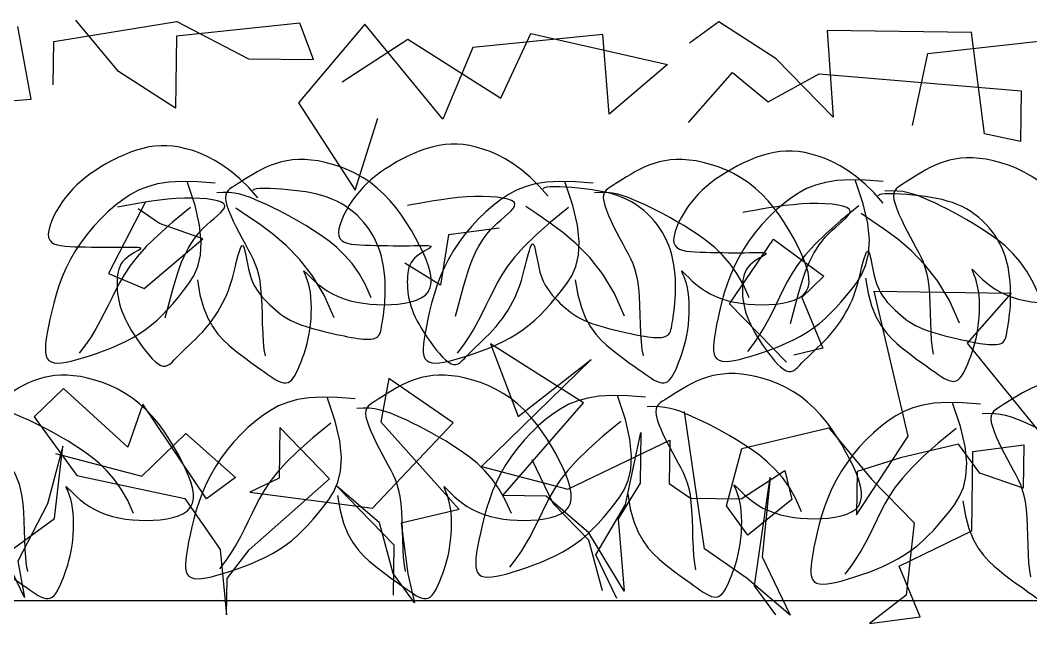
# Model space of a CAD drawing. Header units: millimetres. Extents: x 2 to 5882, y 1831 to 3462.
# Drawn here: x 557.427 to 559.665, y 2700.493 to 2701.85 of the extents above; entities that cross this region are included whole.
import ezdxf

# ---------------------------------------------------------------- set-up
doc = ezdxf.new("R2010")
doc.units = ezdxf.units.MM
for name, color, linetype in [('LH', 94, 'Continuous'), ('乔木', 3, 'Continuous'), ('尺寸标注', 4, 'Continuous')]:
    doc.layers.add(name, color=color, linetype=linetype)

# ---------------------------------------------------------------- blocks, each defined once
blk = doc.blocks.new('LIM43')
at = {"color": 98}
for p, q in [((942285.2907, 2579500.6116), (942285.2609, 2579500.7719)), ((942285.3405, 2579500.7388), (942285.6132, 2579500.7831)), ((942285.4836, 2579500.6729), (942285.3891, 2579500.7861)), ((942285.8852, 2579500.7793), (942285.6127, 2579500.7511)), ((942285.6132, 2579500.7831), (942285.7721, 2579500.7009)), ((942286.0292, 2579500.7774), (942285.8828, 2579500.6035)), ((942285.9161, 2579500.699), (942285.8852, 2579500.7793)), ((942286.2023, 2579500.5672), (942286.0292, 2579500.7774)), ((942286.8134, 2579500.7827), (942286.7487, 2579500.7356)), ((942286.9403, 2579500.701), (942286.8134, 2579500.7827)), ((942285.6127, 2579500.7511), (942285.6105, 2579500.5912)), ((942286.557, 2579500.7542), (942286.2685, 2579500.7261)), ((942286.331, 2579500.6134), (942286.397, 2579500.7564)), ((942286.397, 2579500.7564), (942286.7001, 2579500.6883)), ((942286.5706, 2579500.5781), (942286.557, 2579500.7542)), ((942287.3732, 2579500.759), (942287.0532, 2579500.7634)), ((942287.0532, 2579500.7634), (942287.0666, 2579500.5713)), ((942287.2765, 2579500.7124), (942287.6612, 2579500.7551)), ((942287.4021, 2579500.5348), (942287.3732, 2579500.759)), ((942285.3392, 2579500.6429), (942285.3405, 2579500.7388)), ((942285.9794, 2579500.6501), (942286.1247, 2579500.7441)), ((942286.1247, 2579500.7441), (942286.331, 2579500.6134)), ((942286.2685, 2579500.7261), (942286.2023, 2579500.5672)), ((942285.7721, 2579500.7009), (942285.9161, 2579500.699)), ((942287.0666, 2579500.5713), (942286.9403, 2579500.701)), ((942287.2424, 2579500.5529), (942287.2765, 2579500.7124)), ((942286.7001, 2579500.6883), (942286.5706, 2579500.5781)), ((942285.6105, 2579500.5912), (942285.4836, 2579500.6729)), ((942286.7463, 2579500.5597), (942286.8439, 2579500.6703)), ((942286.8439, 2579500.6703), (942286.923, 2579500.6053)), ((942286.923, 2579500.6053), (942287.0359, 2579500.6677)), ((942287.0359, 2579500.6677), (942287.4835, 2579500.6296)), ((942284.9543, 2579500.5842), (942285.2907, 2579500.6116)), ((942287.4835, 2579500.6296), (942287.4819, 2579500.5177)), ((942285.8828, 2579500.6035), (942286.0081, 2579500.4099)), ((942286.0081, 2579500.4099), (942286.0583, 2579500.5691)), ((942287.4819, 2579500.5177), (942287.4021, 2579500.5348)), ((942285.5437, 2579500.3843), (942285.4615, 2579500.2255)), ((942285.575, 2579500.3359), (942285.5275, 2579500.3685)), ((942285.6706, 2579500.3026), (942285.575, 2579500.3359)), ((942286.3271, 2579500.3256), (942286.2148, 2579500.3112)), ((942285.5411, 2579500.1925), (942285.6706, 2579500.3026)), ((942286.2148, 2579500.3112), (942286.1973, 2579500.1995)), ((942286.8369, 2579500.1588), (942286.9349, 2579500.3013)), ((942286.9349, 2579500.3013), (942287.0458, 2579500.2199)), ((942286.1973, 2579500.1995), (942286.118, 2579500.2485)), ((942285.4615, 2579500.2255), (942285.5411, 2579500.1925)), ((942287.0458, 2579500.2199), (942286.9971, 2579500.1726)), ((942287.1573, 2579500.1864), (942287.4613, 2579500.1822)), ((942287.233, 2579499.8656), (942287.1573, 2579500.1864)), ((942286.9971, 2579500.1726), (942287.0436, 2579500.06)), ((942287.4613, 2579500.1822), (942287.3638, 2579500.0716)), ((942286.9631, 2579500.0291), (942286.8369, 2579500.1588)), ((942286.5138, 2579499.9393), (942286.3076, 2579500.0701)), ((942286.3076, 2579500.0701), (942286.3694, 2579499.9093)), ((942287.0436, 2579500.06), (942286.9794, 2579500.0449)), ((942287.3638, 2579500.0716), (942287.5999, 2579499.7806)), ((942286.5311, 2579500.035), (942286.2878, 2579499.7985)), ((942286.3694, 2579499.9093), (942286.5311, 2579500.035)), ((942286.0825, 2579499.9932), (942286.0652, 2579499.8975)), ((942286.2252, 2579499.8953), (942286.0825, 2579499.9932)), ((942285.362, 2579499.9711), (942285.2971, 2579499.908)), ((942285.5043, 2579499.8412), (942285.362, 2579499.9711)), ((942286.335, 2579499.7339), (942286.5138, 2579499.9393)), ((942285.5376, 2579499.9367), (942285.5043, 2579499.8412)), ((942285.6787, 2579499.7269), (942285.5376, 2579499.9367)), ((942286.7815, 2579499.6159), (942286.7376, 2579499.9203)), ((942285.2971, 2579499.908), (942285.3914, 2579499.7788)), ((942286.0465, 2579499.7059), (942286.2252, 2579499.8953)), ((942286.0652, 2579499.8975), (942286.2385, 2579499.7033)), ((942285.8409, 2579499.8846), (942285.8394, 2579499.7727)), ((942285.9514, 2579499.7711), (942285.8409, 2579499.8846)), ((942286.6068, 2579499.7142), (942286.6409, 2579499.8736)), ((942286.6409, 2579499.8736), (942286.6394, 2579499.7617)), ((942286.8645, 2579499.8386), (942287.0572, 2579499.8839)), ((942287.0572, 2579499.8839), (942287.1517, 2579499.7707)), ((942285.5354, 2579499.7768), (942285.6327, 2579499.8714)), ((942285.6327, 2579499.8714), (942285.7434, 2579499.774)), ((942286.4792, 2579499.7479), (942286.7047, 2579499.8568)), ((942286.7047, 2579499.8568), (942286.7034, 2579499.7609)), ((942287.1186, 2579499.6912), (942287.233, 2579499.8656)), ((942285.3603, 2579499.8432), (942285.3265, 2579499.7157)), ((942285.3421, 2579499.6835), (942285.3603, 2579499.8432)), ((942285.344, 2579499.8274), (942285.5354, 2579499.7768)), ((942286.8308, 2579499.7112), (942286.8645, 2579499.8386)), ((942287.3447, 2579499.848), (942287.2163, 2579499.8178)), ((942287.3919, 2579499.7834), (942287.3447, 2579499.848)), ((942287.3741, 2579499.6558), (942287.3765, 2579499.8316)), ((942287.3765, 2579499.8316), (942287.4888, 2579499.8461)), ((942287.4888, 2579499.8461), (942287.4874, 2579499.7502)), ((942286.4468, 2579499.7164), (942286.4001, 2579499.813)), ((942287.2163, 2579499.8178), (942287.1199, 2579499.7872)), ((942286.2878, 2579499.7985), (942286.4792, 2579499.7479)), ((942286.863, 2579499.7267), (942286.9599, 2579499.7893)), ((942286.9599, 2579499.7893), (942286.975, 2579499.7252)), ((942287.1199, 2579499.7872), (942287.1186, 2579499.6912)), ((942287.4874, 2579499.7502), (942287.3919, 2579499.7834)), ((942285.3914, 2579499.7788), (942285.6307, 2579499.7276)), ((942285.7434, 2579499.774), (942285.6787, 2579499.7269)), ((942285.7732, 2579499.6137), (942285.9514, 2579499.7711)), ((942285.8394, 2579499.7727), (942285.775, 2579499.7416)), ((942286.6394, 2579499.7617), (942286.5903, 2579499.6825)), ((942286.7034, 2579499.7609), (942286.751, 2579499.7282)), ((942286.8924, 2579499.5344), (942286.9276, 2579499.7738)), ((942286.9276, 2579499.7738), (942286.9092, 2579499.5982)), ((942287.1517, 2579499.7707), (942287.2463, 2579499.6735)), ((942285.775, 2579499.7416), (942286.0465, 2579499.7059)), ((942286.0621, 2579499.6737), (942285.9672, 2579499.7549)), ((942285.9672, 2579499.7549), (942286.0934, 2579499.6253)), ((942285.3265, 2579499.7157), (942285.2608, 2579499.5887)), ((942285.6307, 2579499.7276), (942285.7092, 2579499.6146)), ((942286.431, 2579499.7326), (942286.335, 2579499.7339)), ((942286.5259, 2579499.6514), (942286.431, 2579499.7326)), ((942286.5257, 2579499.6354), (942286.4468, 2579499.7164)), ((942286.751, 2579499.7282), (942286.863, 2579499.7267)), ((942286.975, 2579499.7252), (942286.8779, 2579499.6466)), ((942286.2385, 2579499.7033), (942286.1101, 2579499.673)), ((942286.5412, 2579499.6032), (942286.6068, 2579499.7142)), ((942286.8779, 2579499.6466), (942286.8308, 2579499.7112)), ((942285.2128, 2579499.5894), (942285.3421, 2579499.6835)), ((942286.0926, 2579499.5614), (942286.0621, 2579499.6737)), ((942286.1101, 2579499.673), (942286.1246, 2579499.5609)), ((942286.5903, 2579499.6825), (942286.6041, 2579499.5224)), ((942287.2463, 2579499.6735), (942287.2282, 2579499.5139)), ((942286.6041, 2579499.5224), (942286.5259, 2579499.6514)), ((942287.213, 2579499.578), (942287.3741, 2579499.6558)), ((942285.2757, 2579499.5086), (942285.2134, 2579499.6373)), ((942286.5561, 2579499.523), (942286.5257, 2579499.6354)), ((942285.7092, 2579499.6146), (942285.7232, 2579499.4705)), ((942285.7243, 2579499.5504), (942285.7732, 2579499.6137)), ((942286.0934, 2579499.6253), (942286.0919, 2579499.5134)), ((942286.8766, 2579499.5506), (942286.7815, 2579499.6159)), ((942285.2608, 2579499.5887), (942285.2757, 2579499.5086)), ((942286.5879, 2579499.5066), (942286.5412, 2579499.6032)), ((942286.9092, 2579499.5982), (942286.9715, 2579499.4694)), ((942286.1397, 2579499.4968), (942286.0926, 2579499.5614)), ((942286.1246, 2579499.5609), (942286.1397, 2579499.4968)), ((942287.2595, 2579499.4655), (942287.213, 2579499.578)), ((942285.7232, 2579499.4705), (942285.7243, 2579499.5504)), ((942286.9715, 2579499.4694), (942286.8766, 2579499.5506)), ((942286.9395, 2579499.4698), (942286.8924, 2579499.5344)), ((942287.2282, 2579499.5139), (942287.1473, 2579499.451)), ((942287.1473, 2579499.451), (942287.2595, 2579499.4655))]:
    blk.add_line(p, q, dxfattribs=at)
blk = doc.blocks.new('花')
at = {"layer": 'LH', "color": 12}
for p, q in [((0.6366, 0.4716), (0.6241, 0.4688)), ((0.6496, 0.4736), (0.6366, 0.4716)), ((0.6634, 0.4747), (0.6496, 0.4736)), ((0.6779, 0.4749), (0.6634, 0.4747)), ((0.6932, 0.4741), (0.6779, 0.4749)), ((0.7092, 0.4722), (0.6932, 0.4741)), ((0.7259, 0.4693), (0.7092, 0.4722)), ((0.5797, 0.4507), (0.5698, 0.4448)), ((0.5901, 0.4561), (0.5797, 0.4507)), ((0.6009, 0.461), (0.5901, 0.4561)), ((0.6123, 0.4652), (0.6009, 0.461)), ((0.6241, 0.4688), (0.6123, 0.4652)), ((0.7431, 0.4652), (0.7259, 0.4693)), ((0.7605, 0.4599), (0.7431, 0.4652)), ((0.7779, 0.4533), (0.7605, 0.4599)), ((0.7953, 0.4454), (0.7779, 0.4533)), ((0.5429, 0.4263), (0.5349, 0.4203)), ((0.5514, 0.4325), (0.5429, 0.4263)), ((0.5604, 0.4387), (0.5514, 0.4325)), ((0.5698, 0.4448), (0.5604, 0.4387)), ((0.8123, 0.4361), (0.7953, 0.4454)), ((0.8287, 0.4253), (0.8123, 0.4361)), ((0.8445, 0.4131), (0.8287, 0.4253)), ((-0.5172, 0.4041), (-0.5303, 0.4)), ((-0.5041, 0.4071), (-0.5172, 0.4041)), ((-0.4909, 0.4092), (-0.5041, 0.4071)), ((-0.4776, 0.4103), (-0.4909, 0.4092)), ((-0.4639, 0.4103), (-0.4776, 0.4103)), ((-0.4498, 0.4093), (-0.4639, 0.4103)), ((-0.4351, 0.4072), (-0.4498, 0.4093)), ((-0.4197, 0.4041), (-0.4351, 0.4072)), ((-0.4036, 0.3998), (-0.4197, 0.4041)), ((0.3964, 0.4039), (0.3674, 0.3998)), ((0.4303, 0.4061), (0.3964, 0.4039)), ((0.4295, 0.3534), (0.4075, 0.4044)), ((0.47, 0.4062), (0.4303, 0.4061)), ((0.5141, 0.4049), (0.5084, 0.4007)), ((0.5205, 0.4095), (0.5141, 0.4049)), ((0.5274, 0.4146), (0.5205, 0.4095)), ((0.5349, 0.4203), (0.5274, 0.4146)), ((0.8595, 0.3996), (0.8445, 0.4131)), ((-0.5698, 0.3826), (-0.5828, 0.3754)), ((-0.5567, 0.3892), (-0.5698, 0.3826)), ((-0.5435, 0.395), (-0.5567, 0.3892)), ((-0.5303, 0.4), (-0.5435, 0.395)), ((-0.3867, 0.3941), (-0.4036, 0.3998)), ((-0.369, 0.3867), (-0.3867, 0.3941)), ((-0.3504, 0.3772), (-0.369, 0.3867)), ((0.321, 0.3859), (0.3021, 0.3764)), ((0.3425, 0.3937), (0.321, 0.3859)), ((0.3674, 0.3998), (0.3425, 0.3937)), ((0.4891, 0.387), (0.4751, 0.385)), ((0.5023, 0.3878), (0.4891, 0.387)), ((0.4954, 0.3823), (0.4953, 0.3759)), ((0.4969, 0.3877), (0.4954, 0.3823)), ((0.4996, 0.3924), (0.4969, 0.3877)), ((0.5035, 0.3966), (0.4996, 0.3924)), ((0.5147, 0.3874), (0.5023, 0.3878)), ((0.5084, 0.4007), (0.5035, 0.3966)), ((0.5267, 0.3861), (0.5147, 0.3874)), ((0.5385, 0.3838), (0.5267, 0.3861)), ((0.5503, 0.3808), (0.5385, 0.3838)), ((0.5622, 0.3771), (0.5503, 0.3808)), ((0.8738, 0.3851), (0.8595, 0.3996)), ((0.8872, 0.3699), (0.8738, 0.3851)), ((-0.6078, 0.3596), (-0.6196, 0.3512)), ((-0.5955, 0.3677), (-0.6078, 0.3596)), ((-0.5828, 0.3754), (-0.5955, 0.3677)), ((-0.331, 0.3653), (-0.3504, 0.3772)), ((-0.3106, 0.3508), (-0.331, 0.3653)), ((0.2851, 0.3652), (0.2691, 0.3526)), ((0.3021, 0.3764), (0.2851, 0.3652)), ((0.4953, 0.3759), (0.4968, 0.3682)), ((0.4968, 0.3682), (0.5, 0.3591)), ((0.5, 0.3591), (0.5045, 0.3487)), ((0.5745, 0.373), (0.5622, 0.3771)), ((0.5875, 0.3683), (0.5745, 0.373)), ((0.601, 0.3633), (0.5875, 0.3683)), ((0.6152, 0.3577), (0.601, 0.3633)), ((0.8998, 0.3542), (0.8872, 0.3699)), ((-0.6308, 0.3427), (-0.6414, 0.334)), ((-0.6196, 0.3512), (-0.6308, 0.3427)), ((-0.2893, 0.3332), (-0.3106, 0.3508)), ((0.2535, 0.3385), (0.2384, 0.3231)), ((0.2691, 0.3526), (0.2535, 0.3385)), ((0.4201, 0.348), (0.3832, 0.3123)), ((0.4433, 0.3104), (0.4295, 0.3534)), ((0.5045, 0.3487), (0.5103, 0.3374)), ((0.5103, 0.3374), (0.5169, 0.3254)), ((0.63, 0.3515), (0.6152, 0.3577)), ((0.6454, 0.3448), (0.63, 0.3515)), ((0.6615, 0.3373), (0.6454, 0.3448)), ((0.6782, 0.3292), (0.6615, 0.3373)), ((0.9116, 0.3382), (0.8998, 0.3542)), ((0.9225, 0.3222), (0.9116, 0.3382)), ((-0.6605, 0.3163), (-0.6691, 0.3072)), ((-0.6512, 0.3253), (-0.6605, 0.3163)), ((-0.6414, 0.334), (-0.6512, 0.3253)), ((-0.267, 0.3124), (-0.2893, 0.3332)), ((-0.2776, 0.3296), (-0.2796, 0.3273)), ((-0.2724, 0.3315), (-0.2776, 0.3296)), ((-0.2646, 0.333), (-0.2724, 0.3315)), ((-0.2545, 0.3341), (-0.2646, 0.333)), ((-0.2428, 0.3349), (-0.2545, 0.3341)), ((-0.2299, 0.3354), (-0.2428, 0.3349)), ((-0.2163, 0.3356), (-0.2299, 0.3354)), ((-0.2025, 0.3355), (-0.2163, 0.3356)), ((-0.1889, 0.3352), (-0.2025, 0.3355)), ((-0.1756, 0.3347), (-0.1889, 0.3352)), ((-0.1627, 0.3338), (-0.1756, 0.3347)), ((-0.1502, 0.3326), (-0.1627, 0.3338)), ((-0.1379, 0.3309), (-0.1502, 0.3326)), ((-0.1261, 0.3288), (-0.1379, 0.3309)), ((-0.1145, 0.3262), (-0.1261, 0.3288)), ((-0.1034, 0.323), (-0.1145, 0.3262)), ((-0.0926, 0.3192), (-0.1034, 0.323)), ((-0.0822, 0.3148), (-0.0926, 0.3192)), ((-0.0723, 0.3098), (-0.0822, 0.3148)), ((0.2384, 0.3231), (0.2238, 0.3066)), ((0.5169, 0.3254), (0.5242, 0.3132)), ((0.6956, 0.3202), (0.6782, 0.3292)), ((0.7136, 0.3104), (0.6956, 0.3202)), ((0.9325, 0.3065), (0.9225, 0.3222)), ((-0.6772, 0.2977), (-0.6847, 0.2879)), ((-0.6691, 0.3072), (-0.6772, 0.2977)), ((-0.4653, 0.2923), (-0.4836, 0.2888)), ((-0.447, 0.2954), (-0.4653, 0.2923)), ((-0.4289, 0.2977), (-0.447, 0.2954)), ((-0.4114, 0.2993), (-0.4289, 0.2977)), ((-0.3949, 0.3002), (-0.4114, 0.2993)), ((-0.3799, 0.3003), (-0.3949, 0.3002)), ((-0.3666, 0.2996), (-0.3799, 0.3003)), ((-0.3555, 0.2981), (-0.3666, 0.2996)), ((-0.3469, 0.2958), (-0.3555, 0.2981)), ((-0.3413, 0.2926), (-0.3469, 0.2958)), ((-0.3389, 0.2886), (-0.3413, 0.2926)), ((-0.0627, 0.3043), (-0.0723, 0.3098)), ((-0.0535, 0.2983), (-0.0627, 0.3043)), ((-0.0448, 0.2918), (-0.0535, 0.2983)), ((-0.0365, 0.2849), (-0.0448, 0.2918)), ((0.2238, 0.3066), (0.21, 0.2891)), ((0.3832, 0.3123), (0.3533, 0.281)), ((0.45, 0.2744), (0.4433, 0.3104)), ((0.5242, 0.3132), (0.5318, 0.3009)), ((0.5318, 0.3009), (0.5395, 0.2889)), ((0.732, 0.2992), (0.7136, 0.3104)), ((0.7506, 0.2864), (0.732, 0.2992)), ((0.9415, 0.2913), (0.9325, 0.3065)), ((0.9494, 0.2767), (0.9415, 0.2913)), ((-0.6917, 0.2777), (-0.6983, 0.267)), ((-0.6847, 0.2879), (-0.6917, 0.2777)), ((-0.5639, 0.2687), (-0.5755, 0.2654)), ((-0.5503, 0.2725), (-0.5639, 0.2687)), ((-0.5352, 0.2765), (-0.5503, 0.2725)), ((-0.5189, 0.2807), (-0.5352, 0.2765)), ((-0.5016, 0.2848), (-0.5189, 0.2807)), ((-0.4836, 0.2888), (-0.5016, 0.2848)), ((-0.3528, 0.2656), (-0.3467, 0.2722)), ((-0.3467, 0.2722), (-0.342, 0.2784)), ((-0.342, 0.2784), (-0.3393, 0.2838)), ((-0.3393, 0.2838), (-0.3389, 0.2886)), ((-0.2887, 0.2709), (-0.3142, 0.2852)), ((-0.2597, 0.2546), (-0.2887, 0.2709)), ((-0.0287, 0.2775), (-0.0365, 0.2849)), ((-0.0214, 0.2698), (-0.0287, 0.2775)), ((-0.0145, 0.2617), (-0.0214, 0.2698)), ((0.1971, 0.2707), (0.1851, 0.2516)), ((0.21, 0.2891), (0.1971, 0.2707)), ((0.3533, 0.281), (0.3296, 0.2535)), ((0.4509, 0.2443), (0.45, 0.2744)), ((0.5395, 0.2889), (0.547, 0.2775)), ((0.547, 0.2775), (0.554, 0.2669)), ((0.7689, 0.2715), (0.7506, 0.2864)), ((0.7869, 0.254), (0.7689, 0.2715)), ((0.9559, 0.2627), (0.9494, 0.2767)), ((-0.7044, 0.2558), (-0.7098, 0.2444)), ((-0.6983, 0.267), (-0.7044, 0.2558)), ((-0.3749, 0.2429), (-0.3674, 0.2508)), ((-0.3674, 0.2508), (-0.3598, 0.2584)), ((-0.3598, 0.2584), (-0.3528, 0.2656)), ((-0.2285, 0.2353), (-0.2597, 0.2546)), ((-0.0081, 0.2531), (-0.0145, 0.2617)), ((-0.0021, 0.2443), (-0.0081, 0.2531)), ((0.1851, 0.2516), (0.1743, 0.232)), ((0.3296, 0.2535), (0.311, 0.2291)), ((0.554, 0.2669), (0.5606, 0.2568)), ((0.5606, 0.2568), (0.5668, 0.2468)), ((0.5668, 0.2468), (0.5724, 0.2364)), ((0.8042, 0.2335), (0.7869, 0.254)), ((0.9608, 0.2496), (0.9559, 0.2627)), ((0.964, 0.2372), (0.9608, 0.2496)), ((-0.7146, 0.2331), (-0.7184, 0.222)), ((-0.7098, 0.2444), (-0.7146, 0.2331)), ((-0.395, 0.2175), (-0.3887, 0.2263)), ((-0.3887, 0.2263), (-0.382, 0.2348)), ((-0.382, 0.2348), (-0.3749, 0.2429)), ((-0.1961, 0.2122), (-0.2285, 0.2353)), ((0.0033, 0.235), (-0.0021, 0.2443)), ((0.0082, 0.2254), (0.0033, 0.235)), ((0.0127, 0.2155), (0.0082, 0.2254)), ((0.1743, 0.232), (0.1648, 0.2119)), ((0.311, 0.2291), (0.2967, 0.2074)), ((0.4471, 0.2192), (0.4509, 0.2443)), ((0.5724, 0.2364), (0.5775, 0.2253)), ((0.5775, 0.2253), (0.582, 0.2129)), ((0.682, 0.2284), (0.682, 0.2291)), ((0.682, 0.2291), (0.6836, 0.2281)), ((0.6831, 0.2259), (0.682, 0.2284)), ((0.6852, 0.222), (0.6831, 0.2259)), ((0.6836, 0.2281), (0.6869, 0.2253)), ((0.6869, 0.2253), (0.6919, 0.221)), ((0.8205, 0.2097), (0.8042, 0.2335)), ((0.9651, 0.2258), (0.964, 0.2372)), ((0.964, 0.2155), (0.9651, 0.2258)), ((-0.7228, 0.2017), (-0.723, 0.1931)), ((-0.7212, 0.2114), (-0.7228, 0.2017)), ((-0.7184, 0.222), (-0.7212, 0.2114)), ((-0.4061, 0.1988), (-0.4008, 0.2084)), ((-0.4008, 0.2084), (-0.395, 0.2175)), ((-0.2954, 0.2), (-0.2937, 0.203)), ((-0.2937, 0.203), (-0.2919, 0.2039)), ((-0.2919, 0.2039), (-0.29, 0.2024)), ((-0.29, 0.2024), (-0.288, 0.1984)), ((-0.1637, 0.1842), (-0.1961, 0.2122)), ((0.0166, 0.2052), (0.0127, 0.2155)), ((0.02, 0.1945), (0.0166, 0.2052)), ((0.1648, 0.2119), (0.1566, 0.1916)), ((0.2967, 0.2074), (0.2857, 0.1875)), ((0.4399, 0.198), (0.4471, 0.2192)), ((0.582, 0.2129), (0.5861, 0.1991)), ((0.688, 0.2166), (0.6852, 0.222)), ((0.6911, 0.2099), (0.688, 0.2166)), ((0.6944, 0.202), (0.6911, 0.2099)), ((0.6919, 0.221), (0.6984, 0.2155)), ((0.6974, 0.1929), (0.6944, 0.202)), ((0.6984, 0.2155), (0.7063, 0.2092)), ((0.7063, 0.2092), (0.7154, 0.2025)), ((0.7154, 0.2025), (0.7257, 0.1957)), ((0.8356, 0.182), (0.8205, 0.2097)), ((0.9544, 0.1981), (0.9605, 0.2062)), ((0.9605, 0.2062), (0.964, 0.2155)), ((-0.723, 0.1931), (-0.7218, 0.1859)), ((-0.7218, 0.1859), (-0.7189, 0.1803)), ((-0.7189, 0.1803), (-0.7145, 0.1761)), ((-0.5539, 0.1785), (-0.5445, 0.1794)), ((-0.5445, 0.1794), (-0.5362, 0.1803)), ((-0.5362, 0.1803), (-0.5291, 0.1808)), ((-0.5291, 0.1808), (-0.5235, 0.1811)), ((-0.5235, 0.1811), (-0.5194, 0.181)), ((-0.5194, 0.181), (-0.517, 0.1804)), ((-0.5164, 0.1792), (-0.5176, 0.1774)), ((-0.517, 0.1804), (-0.5164, 0.1792)), ((-0.4157, 0.1784), (-0.4111, 0.1888)), ((-0.4111, 0.1888), (-0.4061, 0.1988)), ((-0.3015, 0.1739), (-0.3001, 0.1819)), ((-0.3001, 0.1819), (-0.2986, 0.1891)), ((-0.2986, 0.1891), (-0.297, 0.1952)), ((-0.297, 0.1952), (-0.2954, 0.2)), ((-0.288, 0.1984), (-0.2858, 0.1921)), ((-0.2858, 0.1921), (-0.2835, 0.184)), ((-0.2835, 0.184), (-0.2809, 0.1747)), ((-0.1322, 0.1503), (-0.1637, 0.1842)), ((0.023, 0.1837), (0.02, 0.1945)), ((0.0254, 0.1727), (0.023, 0.1837)), ((0.1566, 0.1916), (0.1498, 0.1712)), ((0.2857, 0.1875), (0.277, 0.169)), ((0.42, 0.1633), (0.4305, 0.1797)), ((0.4305, 0.1797), (0.4399, 0.198)), ((0.4485, 0.19), (0.4569, 0.1573)), ((0.5861, 0.1991), (0.5896, 0.1832)), ((0.5896, 0.1832), (0.5926, 0.1651)), ((0.7001, 0.1829), (0.6974, 0.1929)), ((0.7023, 0.1721), (0.7001, 0.1829)), ((0.7257, 0.1957), (0.737, 0.1893)), ((0.737, 0.1893), (0.7492, 0.1834)), ((0.7492, 0.1834), (0.762, 0.1786)), ((0.91, 0.1763), (0.9234, 0.1803)), ((0.9234, 0.1803), (0.9355, 0.1852)), ((0.9355, 0.1852), (0.9459, 0.1911)), ((0.9459, 0.1911), (0.9544, 0.1981)), ((-0.7145, 0.1761), (-0.7087, 0.1731)), ((-0.7087, 0.1731), (-0.7016, 0.1713)), ((-0.7016, 0.1713), (-0.6933, 0.1703)), ((-0.6933, 0.1703), (-0.6839, 0.17)), ((-0.6839, 0.17), (-0.6736, 0.1701)), ((-0.6736, 0.1701), (-0.6625, 0.1706)), ((-0.6625, 0.1706), (-0.6506, 0.1712)), ((-0.6506, 0.1712), (-0.6383, 0.1719)), ((-0.6383, 0.1719), (-0.6256, 0.1727)), ((-0.6256, 0.1727), (-0.6128, 0.1735)), ((-0.6128, 0.1735), (-0.6001, 0.1744)), ((-0.6001, 0.1744), (-0.5877, 0.1754)), ((-0.5877, 0.1754), (-0.5757, 0.1764)), ((-0.5757, 0.1764), (-0.5644, 0.1774)), ((-0.5644, 0.1774), (-0.5539, 0.1785)), ((-0.5404, 0.1604), (-0.5457, 0.1558)), ((-0.5348, 0.1647), (-0.5404, 0.1604)), ((-0.5294, 0.1686), (-0.5348, 0.1647)), ((-0.5245, 0.1721), (-0.5294, 0.1686)), ((-0.5204, 0.175), (-0.5245, 0.1721)), ((-0.5176, 0.1774), (-0.5204, 0.175)), ((-0.4236, 0.1558), (-0.4198, 0.1674)), ((-0.4198, 0.1674), (-0.4157, 0.1784)), ((-0.3056, 0.1482), (-0.3042, 0.1569)), ((-0.3042, 0.1569), (-0.3029, 0.1655)), ((-0.3029, 0.1655), (-0.3015, 0.1739)), ((-0.2809, 0.1747), (-0.278, 0.1644)), ((-0.278, 0.1644), (-0.2747, 0.1537)), ((0.0275, 0.1617), (0.0254, 0.1727)), ((0.0291, 0.1507), (0.0275, 0.1617)), ((0.1498, 0.1712), (0.1441, 0.1509)), ((0.277, 0.169), (0.2696, 0.1513)), ((0.4096, 0.1478), (0.42, 0.1633)), ((0.4569, 0.1573), (0.4671, 0.1299)), ((0.5926, 0.1651), (0.5952, 0.1453)), ((0.704, 0.1607), (0.7023, 0.1721)), ((0.7053, 0.1487), (0.704, 0.1607)), ((0.762, 0.1786), (0.7756, 0.1747)), ((0.7756, 0.1747), (0.7896, 0.1717)), ((0.7896, 0.1717), (0.8042, 0.1696)), ((0.8042, 0.1696), (0.8191, 0.1684)), ((0.8191, 0.1684), (0.8343, 0.1679)), ((0.8343, 0.1679), (0.8496, 0.1682)), ((0.8496, 0.1682), (0.8651, 0.1692)), ((0.8651, 0.1692), (0.8805, 0.1708)), ((0.8805, 0.1708), (0.8956, 0.1732)), ((0.8956, 0.1732), (0.91, 0.1763)), ((-0.5595, 0.1347), (-0.5611, 0.1289)), ((-0.5573, 0.1403), (-0.5595, 0.1347)), ((-0.5543, 0.1457), (-0.5573, 0.1403)), ((-0.5504, 0.1509), (-0.5543, 0.1457)), ((-0.5457, 0.1558), (-0.5504, 0.1509)), ((-0.4305, 0.1297), (-0.4272, 0.1434)), ((-0.4272, 0.1434), (-0.4236, 0.1558)), ((-0.3087, 0.1303), (-0.3071, 0.1393)), ((-0.3071, 0.1393), (-0.3056, 0.1482)), ((-0.2747, 0.1537), (-0.2711, 0.1431)), ((-0.2711, 0.1431), (-0.2669, 0.1331)), ((-0.1029, 0.1097), (-0.1322, 0.1503)), ((0.0304, 0.1399), (0.0291, 0.1507)), ((0.0313, 0.1293), (0.0304, 0.1399)), ((0.1441, 0.1509), (0.1395, 0.1311)), ((0.2696, 0.1513), (0.2628, 0.1338)), ((0.3992, 0.1331), (0.4096, 0.1478)), ((0.5952, 0.1453), (0.5976, 0.1247)), ((0.7061, 0.1365), (0.7053, 0.1487)), ((0.7065, 0.1242), (0.7061, 0.1365)), ((-0.5626, 0.1166), (-0.5627, 0.1101)), ((-0.5621, 0.1228), (-0.5626, 0.1166)), ((-0.5611, 0.1289), (-0.5621, 0.1228)), ((-0.4374, 0.0971), (-0.4339, 0.1144)), ((-0.4339, 0.1144), (-0.4305, 0.1297)), ((-0.3152, 0.1025), (-0.3127, 0.112)), ((-0.3127, 0.112), (-0.3105, 0.1212)), ((-0.3105, 0.1212), (-0.3087, 0.1303)), ((-0.2669, 0.1331), (-0.2623, 0.1239)), ((-0.2623, 0.1239), (-0.2572, 0.1156)), ((-0.2572, 0.1156), (-0.2517, 0.108)), ((0.0319, 0.1191), (0.0313, 0.1293)), ((0.0323, 0.1094), (0.0319, 0.1191)), ((0.1395, 0.1311), (0.1357, 0.1118)), ((0.2561, 0.1163), (0.2492, 0.0987)), ((0.2628, 0.1338), (0.2561, 0.1163)), ((0.378, 0.106), (0.3887, 0.1192)), ((0.3887, 0.1192), (0.3992, 0.1331)), ((0.4671, 0.1299), (0.4785, 0.1072)), ((0.5976, 0.1247), (0.5999, 0.1039)), ((0.7059, 0.1), (0.7064, 0.112)), ((0.7064, 0.112), (0.7065, 0.1242)), ((-0.5627, 0.1101), (-0.5625, 0.1035)), ((-0.5625, 0.1035), (-0.5621, 0.0967)), ((-0.5621, 0.0967), (-0.5614, 0.0897)), ((-0.5614, 0.0897), (-0.5605, 0.0825)), ((-0.4411, 0.0775), (-0.4374, 0.0971)), ((-0.3216, 0.0832), (-0.3181, 0.0929)), ((-0.3181, 0.0929), (-0.3152, 0.1025)), ((-0.2517, 0.108), (-0.246, 0.1012)), ((-0.246, 0.1012), (-0.24, 0.0949)), ((-0.24, 0.0949), (-0.2338, 0.0891)), ((-0.0767, 0.0613), (-0.1029, 0.1097)), ((0.032, 0.083), (0.0322, 0.0913)), ((0.0322, 0.0913), (0.0324, 0.1001)), ((0.0324, 0.1001), (0.0323, 0.1094)), ((0.1327, 0.0934), (0.1303, 0.076)), ((0.1357, 0.1118), (0.1327, 0.0934)), ((0.2492, 0.0987), (0.2418, 0.081)), ((0.3553, 0.0816), (0.3669, 0.0935)), ((0.3669, 0.0935), (0.378, 0.106)), ((0.4785, 0.1072), (0.4909, 0.0886)), ((0.5999, 0.1039), (0.6024, 0.0837)), ((0.7049, 0.0884), (0.7059, 0.1)), ((-0.5605, 0.0825), (-0.5592, 0.0752)), ((-0.5592, 0.0752), (-0.5576, 0.0678)), ((-0.5576, 0.0678), (-0.5555, 0.0603)), ((-0.4452, 0.0553), (-0.4411, 0.0775)), ((-0.3299, 0.0634), (-0.3255, 0.0733)), ((-0.3255, 0.0733), (-0.3216, 0.0832)), ((-0.2338, 0.0891), (-0.2276, 0.0837)), ((-0.2276, 0.0837), (-0.2213, 0.0785)), ((-0.2213, 0.0785), (-0.215, 0.0735)), ((-0.215, 0.0735), (-0.2087, 0.0688)), ((-0.2087, 0.0688), (-0.2022, 0.0642)), ((0.0306, 0.0614), (0.0311, 0.068)), ((0.0311, 0.068), (0.0316, 0.0753)), ((0.0316, 0.0753), (0.032, 0.083)), ((0.1303, 0.076), (0.1284, 0.0599)), ((0.2418, 0.081), (0.2336, 0.063)), ((0.3298, 0.0598), (0.343, 0.0704)), ((0.343, 0.0704), (0.3553, 0.0816)), ((0.4909, 0.0886), (0.5039, 0.0735)), ((0.5039, 0.0735), (0.5169, 0.0613)), ((0.6024, 0.0837), (0.6051, 0.0649)), ((0.7018, 0.0664), (0.7035, 0.0772)), ((0.7035, 0.0772), (0.7049, 0.0884)), ((-0.5555, 0.0603), (-0.553, 0.0526)), ((-0.553, 0.0526), (-0.55, 0.0448)), ((-0.55, 0.0448), (-0.5465, 0.0369)), ((-0.4497, 0.0301), (-0.4452, 0.0553)), ((-0.34, 0.0436), (-0.3347, 0.0534)), ((-0.3347, 0.0534), (-0.3299, 0.0634)), ((-0.2022, 0.0642), (-0.1956, 0.0598)), ((-0.1956, 0.0598), (-0.1886, 0.0557)), ((-0.1886, 0.0557), (-0.1813, 0.0518)), ((-0.1813, 0.0518), (-0.1735, 0.0483)), ((-0.1735, 0.0483), (-0.1652, 0.045)), ((-0.1652, 0.045), (-0.1563, 0.0421)), ((0.0285, 0.0404), (0.0291, 0.0448)), ((0.0291, 0.0448), (0.0296, 0.0498)), ((0.0296, 0.0498), (0.0301, 0.0553)), ((0.0301, 0.0553), (0.0306, 0.0614)), ((0.1269, 0.0452), (0.1258, 0.032)), ((0.1284, 0.0599), (0.1269, 0.0452)), ((0.2336, 0.063), (0.2243, 0.0446)), ((0.3009, 0.0403), (0.3157, 0.0498)), ((0.3157, 0.0498), (0.3298, 0.0598)), ((0.5169, 0.0613), (0.5297, 0.0512)), ((0.5297, 0.0512), (0.5418, 0.0427)), ((0.6051, 0.0649), (0.6083, 0.0483)), ((0.6083, 0.0483), (0.6121, 0.0346)), ((0.6951, 0.0368), (0.6975, 0.0462)), ((0.6975, 0.0462), (0.6997, 0.0561)), ((0.6997, 0.0561), (0.7018, 0.0664)), ((-0.5465, 0.0369), (-0.5425, 0.0289)), ((-0.5425, 0.0289), (-0.538, 0.0208)), ((-0.3581, 0.015), (-0.3517, 0.0243)), ((-0.3517, 0.0243), (-0.3456, 0.0338)), ((-0.3456, 0.0338), (-0.34, 0.0436)), ((-0.1563, 0.0421), (-0.1469, 0.0394)), ((-0.1469, 0.0394), (-0.1371, 0.0371)), ((-0.1371, 0.0371), (-0.1271, 0.0349)), ((-0.1271, 0.0349), (-0.1169, 0.033)), ((-0.1169, 0.033), (-0.1068, 0.0312)), ((-0.1068, 0.0312), (-0.0968, 0.0296)), ((-0.0968, 0.0296), (-0.087, 0.0281)), ((-0.087, 0.0281), (-0.0776, 0.0267)), ((-0.0776, 0.0267), (-0.0685, 0.0254)), ((-0.0685, 0.0254), (-0.0598, 0.0242)), ((-0.0598, 0.0242), (-0.0514, 0.0232)), ((-0.0514, 0.0232), (-0.0434, 0.0222)), ((0.0084, 0.0214), (0.0129, 0.0225)), ((0.0129, 0.0225), (0.0168, 0.0238)), ((0.0168, 0.0238), (0.0201, 0.0256)), ((0.0201, 0.0256), (0.0228, 0.0277)), ((0.0228, 0.0277), (0.0248, 0.0302)), ((0.0248, 0.0302), (0.0264, 0.0331)), ((0.0264, 0.0331), (0.0276, 0.0365)), ((0.0276, 0.0365), (0.0285, 0.0404)), ((0.1258, 0.032), (0.1253, 0.0203)), ((0.2137, 0.0259), (0.2013, 0.0065)), ((0.2243, 0.0446), (0.2137, 0.0259)), ((0.2545, 0.0156), (0.2701, 0.0232)), ((0.2701, 0.0232), (0.2856, 0.0315)), ((0.2856, 0.0315), (0.3009, 0.0403)), ((0.5418, 0.0427), (0.553, 0.0353)), ((0.553, 0.0353), (0.5633, 0.0287)), ((0.5633, 0.0287), (0.5727, 0.0228)), ((0.5727, 0.0228), (0.5814, 0.0174)), ((0.6899, 0.0194), (0.6925, 0.0279)), ((0.6925, 0.0279), (0.6951, 0.0368)), ((-0.538, 0.0208), (-0.533, 0.0126)), ((-0.533, 0.0126), (-0.5275, 0.0043)), ((-0.5275, 0.0043), (-0.5215, -0.0042)), ((-0.3719, -0.0028), (-0.3649, 0.0059)), ((-0.3649, 0.0059), (-0.3581, 0.015)), ((-0.0434, 0.0222), (-0.0357, 0.0214)), ((-0.0357, 0.0214), (-0.0283, 0.0208)), ((-0.0283, 0.0208), (-0.0213, 0.0204)), ((-0.0213, 0.0204), (-0.0145, 0.0201)), ((-0.0145, 0.0201), (-0.0082, 0.0201)), ((-0.0082, 0.0201), (-0.0022, 0.0202)), ((-0.0022, 0.0202), (0.0033, 0.0207)), ((0.0033, 0.0207), (0.0084, 0.0214)), ((0.1253, 0.0203), (0.1255, 0.0101)), ((0.1255, 0.0101), (0.1265, 0.0014)), ((0.1265, 0.0014), (0.1284, -0.0058)), ((0.2103, -0.0035), (0.2244, 0.0022)), ((0.2244, 0.0022), (0.2392, 0.0086)), ((0.2392, 0.0086), (0.2545, 0.0156)), ((0.5814, 0.0174), (0.5896, 0.0126)), ((0.5896, 0.0126), (0.5974, 0.008)), ((0.5974, 0.008), (0.6048, 0.0037)), ((0.6048, 0.0037), (0.6121, -0.0006)), ((0.6817, -0.0025), (0.6845, 0.0041)), ((0.6845, 0.0041), (0.6873, 0.0115)), ((0.6873, 0.0115), (0.6899, 0.0194)), ((-0.5215, -0.0042), (-0.5151, -0.0128)), ((-0.5151, -0.0128), (-0.5083, -0.0215)), ((-0.5083, -0.0215), (-0.501, -0.0304)), ((-0.393, -0.0271), (-0.386, -0.0193)), ((-0.386, -0.0193), (-0.379, -0.0112)), ((-0.379, -0.0112), (-0.3719, -0.0028)), ((0.1284, -0.0058), (0.1313, -0.0115)), ((0.1313, -0.0115), (0.1354, -0.0157)), ((0.1354, -0.0157), (0.1407, -0.0184)), ((0.1407, -0.0184), (0.1473, -0.0196)), ((0.1473, -0.0196), (0.155, -0.0196)), ((0.155, -0.0196), (0.1639, -0.0183)), ((0.1639, -0.0183), (0.1739, -0.016)), ((0.1739, -0.016), (0.185, -0.0127)), ((0.185, -0.0127), (0.1971, -0.0085)), ((0.1971, -0.0085), (0.2103, -0.0035)), ((0.6121, -0.0006), (0.6193, -0.0049)), ((0.6193, -0.0049), (0.6263, -0.009)), ((0.6263, -0.009), (0.6332, -0.0129)), ((0.6332, -0.0129), (0.6399, -0.0162)), ((0.6399, -0.0162), (0.6462, -0.019)), ((0.6462, -0.019), (0.6522, -0.0209)), ((0.6522, -0.0209), (0.6578, -0.0218)), ((0.6578, -0.0218), (0.6628, -0.0215)), ((0.6628, -0.0215), (0.6674, -0.02)), ((0.6674, -0.02), (0.6715, -0.0172)), ((0.6715, -0.0172), (0.6752, -0.0133)), ((0.6752, -0.0133), (0.6786, -0.0084)), ((0.6786, -0.0084), (0.6817, -0.0025)), ((-0.501, -0.0304), (-0.4935, -0.0391)), ((-0.4935, -0.0391), (-0.4858, -0.0475)), ((-0.4119, -0.0486), (-0.406, -0.0418)), ((-0.406, -0.0418), (-0.3997, -0.0346)), ((-0.3997, -0.0346), (-0.393, -0.0271)), ((0.1928, -0.0446), (0.1783, -0.0448)), ((0.2081, -0.0454), (0.1928, -0.0446)), ((-0.4858, -0.0475), (-0.4782, -0.0552)), ((-0.4782, -0.0552), (-0.4707, -0.0622)), ((-0.4707, -0.0622), (-0.4634, -0.068)), ((-0.4308, -0.0707), (-0.4264, -0.0663)), ((-0.4264, -0.0663), (-0.4219, -0.061)), ((-0.4219, -0.061), (-0.4171, -0.0551)), ((-0.4171, -0.0551), (-0.4119, -0.0486)), ((0.105, -0.0634), (0.0946, -0.0688)), ((0.1159, -0.0585), (0.105, -0.0634)), ((0.1272, -0.0543), (0.1159, -0.0585)), ((0.139, -0.0507), (0.1272, -0.0543)), ((0.1515, -0.0479), (0.139, -0.0507)), ((0.1645, -0.0459), (0.1515, -0.0479)), ((0.1783, -0.0448), (0.1645, -0.0459)), ((0.2241, -0.0473), (0.2081, -0.0454)), ((0.2408, -0.0502), (0.2241, -0.0473)), ((0.258, -0.0543), (0.2408, -0.0502)), ((0.2754, -0.0596), (0.258, -0.0543)), ((0.2929, -0.0662), (0.2754, -0.0596)), ((0.3102, -0.0741), (0.2929, -0.0662)), ((-0.4634, -0.068), (-0.4567, -0.0725)), ((-0.4567, -0.0725), (-0.4504, -0.0754)), ((-0.4504, -0.0754), (-0.4449, -0.0765)), ((-0.4449, -0.0765), (-0.4398, -0.0759)), ((-0.4398, -0.0759), (-0.4352, -0.0739)), ((-0.4352, -0.0739), (-0.4308, -0.0707)), ((0.0663, -0.087), (0.0578, -0.0932)), ((0.0753, -0.0808), (0.0663, -0.087)), ((0.0847, -0.0747), (0.0753, -0.0808)), ((0.0946, -0.0688), (0.0847, -0.0747)), ((0.3272, -0.0834), (0.3102, -0.0741)), ((0.3436, -0.0942), (0.3272, -0.0834)), ((0.0354, -0.11), (0.029, -0.1146)), ((0.0423, -0.1049), (0.0354, -0.11)), ((0.0498, -0.0992), (0.0423, -0.1049)), ((0.0578, -0.0932), (0.0498, -0.0992)), ((0.3594, -0.1064), (0.3436, -0.0942)), ((0.3744, -0.1199), (0.3594, -0.1064)), ((-0.1641, -0.1336), (-0.183, -0.1431)), ((-0.1426, -0.1258), (-0.1641, -0.1336)), ((-0.1177, -0.1197), (-0.1426, -0.1258)), ((-0.0887, -0.1156), (-0.1177, -0.1197)), ((-0.0548, -0.1134), (-0.0887, -0.1156)), ((-0.0555, -0.1661), (-0.0776, -0.1151)), ((-0.0151, -0.1133), (-0.0548, -0.1134)), ((0.0041, -0.1325), (-0.0099, -0.1345)), ((0.0172, -0.1317), (0.0041, -0.1325)), ((0.0118, -0.1318), (0.0103, -0.1372)), ((0.0145, -0.1271), (0.0118, -0.1318)), ((0.0184, -0.1229), (0.0145, -0.1271)), ((0.0296, -0.1321), (0.0172, -0.1317)), ((0.0233, -0.1188), (0.0184, -0.1229)), ((0.029, -0.1146), (0.0233, -0.1188)), ((0.0416, -0.1334), (0.0296, -0.1321)), ((0.0534, -0.1357), (0.0416, -0.1334)), ((0.3887, -0.1344), (0.3744, -0.1199)), ((-0.2, -0.1543), (-0.216, -0.1669)), ((-0.183, -0.1431), (-0.2, -0.1543)), ((0.0103, -0.1372), (0.0102, -0.1436)), ((0.0102, -0.1436), (0.0117, -0.1513)), ((0.0117, -0.1513), (0.0149, -0.1604)), ((0.0652, -0.1387), (0.0534, -0.1357)), ((0.0771, -0.1424), (0.0652, -0.1387)), ((0.0894, -0.1465), (0.0771, -0.1424)), ((0.1024, -0.1512), (0.0894, -0.1465)), ((0.1159, -0.1562), (0.1024, -0.1512)), ((0.1301, -0.1618), (0.1159, -0.1562)), ((0.4021, -0.1496), (0.3887, -0.1344)), ((0.4147, -0.1653), (0.4021, -0.1496)), ((-0.216, -0.1669), (-0.2316, -0.181)), ((-0.0649, -0.1715), (-0.1019, -0.2072)), ((-0.0418, -0.2091), (-0.0555, -0.1661)), ((0.0149, -0.1604), (0.0195, -0.1708)), ((0.0195, -0.1708), (0.0252, -0.1821)), ((0.1449, -0.168), (0.1301, -0.1618)), ((0.1603, -0.1747), (0.1449, -0.168)), ((0.1764, -0.1822), (0.1603, -0.1747)), ((0.4265, -0.1813), (0.4147, -0.1653)), ((-0.2467, -0.1964), (-0.2612, -0.2129)), ((-0.2316, -0.181), (-0.2467, -0.1964)), ((0.0252, -0.1821), (0.0318, -0.1941)), ((0.0318, -0.1941), (0.0391, -0.2063)), ((0.1932, -0.1903), (0.1764, -0.1822)), ((0.2105, -0.1993), (0.1932, -0.1903)), ((0.2285, -0.2091), (0.2105, -0.1993)), ((0.4374, -0.1973), (0.4265, -0.1813)), ((0.4474, -0.213), (0.4374, -0.1973)), ((-0.2612, -0.2129), (-0.2751, -0.2304)), ((-0.1019, -0.2072), (-0.1318, -0.2385)), ((-0.0351, -0.2451), (-0.0418, -0.2091)), ((0.0391, -0.2063), (0.0467, -0.2186)), ((0.0467, -0.2186), (0.0544, -0.2306)), ((0.2469, -0.2203), (0.2285, -0.2091)), ((0.2655, -0.2331), (0.2469, -0.2203)), ((0.4564, -0.2282), (0.4474, -0.213)), ((-0.2751, -0.2304), (-0.288, -0.2488)), ((-0.1318, -0.2385), (-0.1555, -0.266)), ((-0.0342, -0.2752), (-0.0351, -0.2451)), ((0.0544, -0.2306), (0.0619, -0.242)), ((0.0619, -0.242), (0.069, -0.2526)), ((0.2838, -0.248), (0.2655, -0.2331)), ((0.4643, -0.2428), (0.4564, -0.2282)), ((0.4708, -0.2568), (0.4643, -0.2428)), ((-0.3, -0.2679), (-0.3108, -0.2875)), ((-0.288, -0.2488), (-0.3, -0.2679)), ((-0.1555, -0.266), (-0.174, -0.2904)), ((0.069, -0.2526), (0.0756, -0.2627)), ((0.0756, -0.2627), (0.0817, -0.2727)), ((0.3018, -0.2655), (0.2838, -0.248)), ((0.3191, -0.286), (0.3018, -0.2655)), ((0.4758, -0.2699), (0.4708, -0.2568)), ((-0.3108, -0.2875), (-0.3203, -0.3076)), ((-0.174, -0.2904), (-0.1884, -0.3121)), ((-0.038, -0.3003), (-0.0342, -0.2752)), ((0.0817, -0.2727), (0.0873, -0.2831)), ((0.0873, -0.2831), (0.0924, -0.2942)), ((0.1969, -0.2911), (0.197, -0.2904)), ((0.197, -0.2904), (0.1985, -0.2914)), ((0.3354, -0.3098), (0.3191, -0.286)), ((0.4789, -0.2823), (0.4758, -0.2699)), ((0.48, -0.2937), (0.4789, -0.2823)), ((-0.3203, -0.3076), (-0.3285, -0.3279)), ((-0.1884, -0.3121), (-0.1994, -0.332)), ((-0.0452, -0.3214), (-0.038, -0.3003)), ((0.0924, -0.2942), (0.097, -0.3065)), ((0.097, -0.3065), (0.101, -0.3204)), ((0.198, -0.2936), (0.1969, -0.2911)), ((0.2001, -0.2975), (0.198, -0.2936)), ((0.1985, -0.2914), (0.2019, -0.2942)), ((0.2029, -0.3029), (0.2001, -0.2975)), ((0.2019, -0.2942), (0.2068, -0.2985)), ((0.206, -0.3096), (0.2029, -0.3029)), ((0.2093, -0.3175), (0.206, -0.3096)), ((0.2068, -0.2985), (0.2133, -0.304)), ((0.2133, -0.304), (0.2212, -0.3103)), ((0.2212, -0.3103), (0.2304, -0.317)), ((0.3505, -0.3375), (0.3354, -0.3098)), ((0.4693, -0.3214), (0.4754, -0.3133)), ((0.4754, -0.3133), (0.4789, -0.304)), ((0.4789, -0.304), (0.48, -0.2937)), ((-0.3285, -0.3279), (-0.3353, -0.3483)), ((-0.1994, -0.332), (-0.2081, -0.3505)), ((-0.0546, -0.3398), (-0.0452, -0.3214)), ((-0.0366, -0.3295), (-0.0282, -0.3622)), ((0.101, -0.3204), (0.1045, -0.3363)), ((0.2123, -0.3266), (0.2093, -0.3175)), ((0.215, -0.3366), (0.2123, -0.3266)), ((0.2304, -0.317), (0.2406, -0.3238)), ((0.2406, -0.3238), (0.2519, -0.3302)), ((0.2519, -0.3302), (0.2641, -0.3361)), ((0.4383, -0.3392), (0.4504, -0.3343)), ((0.4504, -0.3343), (0.4609, -0.3284)), ((0.4609, -0.3284), (0.4693, -0.3214)), ((-0.3353, -0.3483), (-0.341, -0.3686)), ((-0.2081, -0.3505), (-0.2155, -0.3682)), ((-0.0755, -0.3717), (-0.065, -0.3562)), ((-0.065, -0.3562), (-0.0546, -0.3398)), ((0.1045, -0.3363), (0.1075, -0.3544)), ((0.1075, -0.3544), (0.1101, -0.3742)), ((0.2172, -0.3474), (0.215, -0.3366)), ((0.2189, -0.3588), (0.2172, -0.3474)), ((0.2641, -0.3361), (0.2769, -0.3409)), ((0.2769, -0.3409), (0.2905, -0.3448)), ((0.2905, -0.3448), (0.3046, -0.3478)), ((0.3046, -0.3478), (0.3191, -0.3499)), ((0.3191, -0.3499), (0.334, -0.3511)), ((0.334, -0.3511), (0.3492, -0.3516)), ((0.3492, -0.3516), (0.3645, -0.3513)), ((0.3645, -0.3513), (0.38, -0.3503)), ((0.38, -0.3503), (0.3954, -0.3487)), ((0.3954, -0.3487), (0.4105, -0.3463)), ((0.4105, -0.3463), (0.4249, -0.3432)), ((0.4249, -0.3432), (0.4383, -0.3392)), ((-0.341, -0.3686), (-0.3456, -0.3884)), ((-0.2155, -0.3682), (-0.2223, -0.3857)), ((-0.0859, -0.3864), (-0.0755, -0.3717)), ((-0.0282, -0.3622), (-0.018, -0.3896)), ((0.1101, -0.3742), (0.1125, -0.3948)), ((0.2202, -0.3708), (0.2189, -0.3588)), ((0.221, -0.383), (0.2202, -0.3708)), ((-0.3456, -0.3884), (-0.3494, -0.4077)), ((-0.2223, -0.3857), (-0.229, -0.4032)), ((-0.1071, -0.4135), (-0.0963, -0.4003)), ((-0.0963, -0.4003), (-0.0859, -0.3864)), ((-0.018, -0.3896), (-0.0066, -0.4123)), ((0.1125, -0.3948), (0.1148, -0.4156)), ((0.2214, -0.3953), (0.221, -0.383)), ((0.2213, -0.4075), (0.2214, -0.3953)), ((-0.3494, -0.4077), (-0.3524, -0.4261)), ((-0.2359, -0.4208), (-0.2433, -0.4385)), ((-0.229, -0.4032), (-0.2359, -0.4208)), ((-0.1182, -0.426), (-0.1071, -0.4135)), ((-0.0066, -0.4123), (0.0058, -0.4309)), ((0.1148, -0.4156), (0.1173, -0.4358)), ((0.2198, -0.4311), (0.2208, -0.4195)), ((0.2208, -0.4195), (0.2213, -0.4075)), ((-0.3547, -0.4435), (-0.3567, -0.4596)), ((-0.3524, -0.4261), (-0.3547, -0.4435)), ((-0.2433, -0.4385), (-0.2515, -0.4565)), ((-0.1421, -0.4491), (-0.1298, -0.4379)), ((-0.1298, -0.4379), (-0.1182, -0.426)), ((0.0058, -0.4309), (0.0188, -0.446)), ((0.0188, -0.446), (0.0318, -0.4582)), ((0.1173, -0.4358), (0.12, -0.4546)), ((0.2167, -0.4531), (0.2184, -0.4423)), ((0.2184, -0.4423), (0.2198, -0.4311)), ((-0.3567, -0.4596), (-0.3582, -0.4743)), ((-0.2515, -0.4565), (-0.2607, -0.4749)), ((-0.1842, -0.4792), (-0.1694, -0.4697)), ((-0.1694, -0.4697), (-0.1553, -0.4597)), ((-0.1553, -0.4597), (-0.1421, -0.4491)), ((0.0318, -0.4582), (0.0446, -0.4683)), ((0.0446, -0.4683), (0.0568, -0.4768)), ((0.12, -0.4546), (0.1232, -0.4712)), ((0.2124, -0.4733), (0.2147, -0.4634)), ((0.2147, -0.4634), (0.2167, -0.4531)), ((-0.3593, -0.4875), (-0.3598, -0.4992)), ((-0.3582, -0.4743), (-0.3593, -0.4875)), ((-0.2607, -0.4749), (-0.2714, -0.4936)), ((-0.215, -0.4963), (-0.1995, -0.488)), ((-0.1995, -0.488), (-0.1842, -0.4792)), ((0.0568, -0.4768), (0.0679, -0.4842)), ((0.0679, -0.4842), (0.0782, -0.4908)), ((0.0782, -0.4908), (0.0876, -0.4967)), ((0.1232, -0.4712), (0.127, -0.4849)), ((0.2048, -0.5001), (0.2074, -0.4916)), ((0.2074, -0.4916), (0.21, -0.4827)), ((0.21, -0.4827), (0.2124, -0.4733)), ((-0.3598, -0.4992), (-0.3596, -0.5094)), ((-0.3596, -0.5094), (-0.3586, -0.5181)), ((-0.2714, -0.4936), (-0.2838, -0.513)), ((-0.2607, -0.5173), (-0.2459, -0.5109)), ((-0.2459, -0.5109), (-0.2306, -0.5039)), ((-0.2306, -0.5039), (-0.215, -0.4963)), ((0.0876, -0.4967), (0.0963, -0.502)), ((0.0963, -0.502), (0.1045, -0.5069)), ((0.1045, -0.5069), (0.1123, -0.5115)), ((0.1123, -0.5115), (0.1197, -0.5158)), ((0.1994, -0.5154), (0.2022, -0.508)), ((0.2022, -0.508), (0.2048, -0.5001)), ((-0.3586, -0.5181), (-0.3567, -0.5253)), ((-0.3567, -0.5253), (-0.3538, -0.531)), ((-0.3538, -0.531), (-0.3497, -0.5352)), ((-0.3497, -0.5352), (-0.3444, -0.5379)), ((-0.3212, -0.5378), (-0.3112, -0.5355)), ((-0.3112, -0.5355), (-0.3001, -0.5322)), ((-0.3001, -0.5322), (-0.288, -0.528)), ((-0.288, -0.528), (-0.2748, -0.523)), ((-0.2748, -0.523), (-0.2607, -0.5173)), ((0.1197, -0.5158), (0.127, -0.5201)), ((0.127, -0.5201), (0.1342, -0.5244)), ((0.1342, -0.5244), (0.1412, -0.5285)), ((0.1412, -0.5285), (0.1481, -0.5324)), ((0.1481, -0.5324), (0.1548, -0.5357)), ((0.1548, -0.5357), (0.1611, -0.5385)), ((0.1823, -0.5395), (0.1864, -0.5367)), ((0.1864, -0.5367), (0.1901, -0.5328)), ((0.1901, -0.5328), (0.1935, -0.5279)), ((0.1935, -0.5279), (0.1966, -0.522)), ((0.1966, -0.522), (0.1994, -0.5154)), ((-0.3444, -0.5379), (-0.3378, -0.5391)), ((-0.3378, -0.5391), (-0.3301, -0.5391)), ((-0.3301, -0.5391), (-0.3212, -0.5378)), ((0.1611, -0.5385), (0.1671, -0.5404)), ((0.1671, -0.5404), (0.1727, -0.5413)), ((0.1727, -0.5413), (0.1778, -0.541)), ((0.1778, -0.541), (0.1823, -0.5395))]:
    blk.add_line(p, q, dxfattribs=at)

msp = doc.modelspace()

# ---------------------------------------------------------------- linework, layer by layer
msp.add_line((565.77297, 2700.56561), (556.82536, 2700.56561))

# ---------------------------------------------------------------- block references
at = {"layer": '乔木', "color": 72}
msp.add_blockref('LIM43', (-941727.83969, -2576798.93571), dxfattribs=at)
at = {"layer": '乔木', "color": 72, "rotation": 355.2300754294852}
for p in [(557.35626, 2701.12415), (559.57828, 2701.11218)]:
    msp.add_blockref('花', p, dxfattribs=at)
at = {"layer": '尺寸标注', "rotation": 355.2300754294852}
for p in [(558.83604, 2701.12775), (558.19318, 2701.12415)]:
    msp.add_blockref('花', p, dxfattribs=at)

doc.saveas('drawing.dxf')
